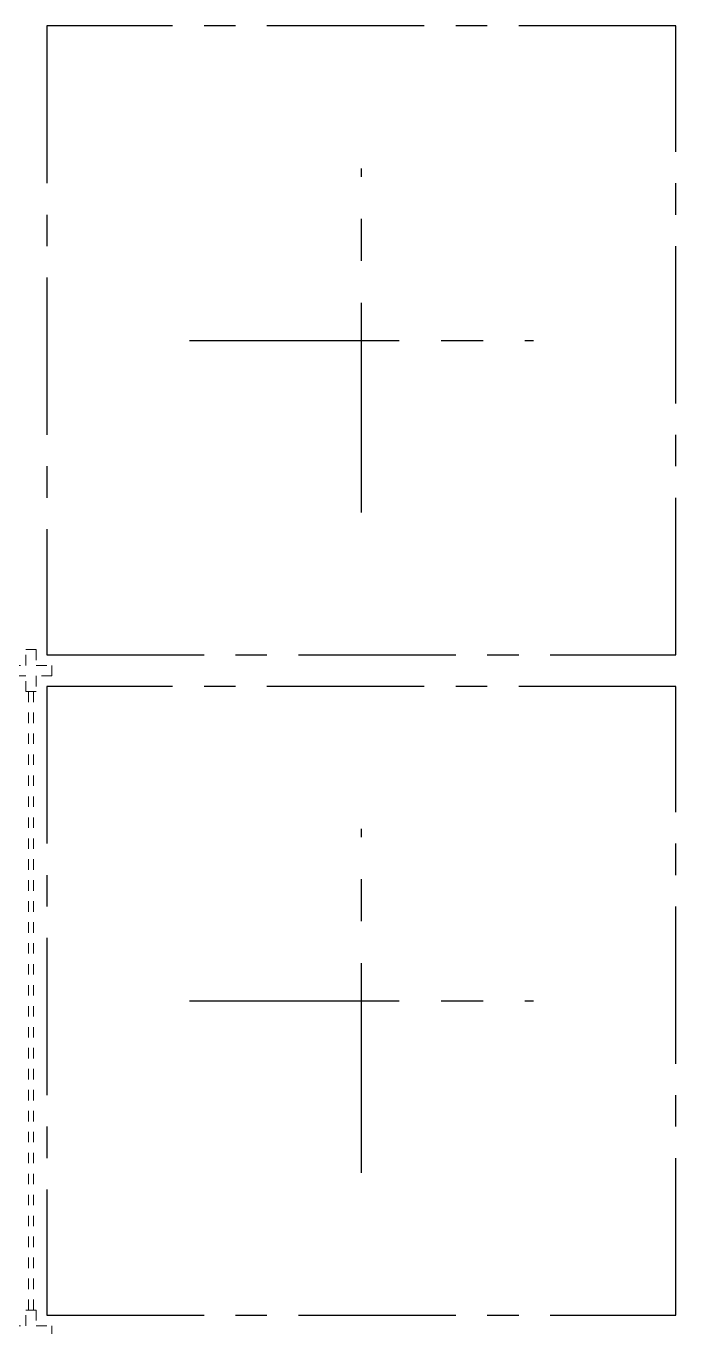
# Model space of a CAD drawing. Header units: millimetres. Extents: x 586 to 984, y 385 to 645.
# Drawn here: x 673.28 to 679.48, y 537.83 to 550.24 of the extents above; entities that cross this region are included whole.
import ezdxf

# ---------------------------------------------------------------- set-up
doc = ezdxf.new("R2010")
doc.units = ezdxf.units.MM
doc.linetypes.add('CENTER', pattern=[2, 1.25, -0.25, 0.25, -0.25])
doc.linetypes.add('HIDDEN', pattern=[0.375, 0.25, -0.125])
for name, color, linetype in [('1D', 4, 'Continuous'), ('center', 1, 'Continuous'), ('PKG', 2, 'Continuous')]:
    doc.layers.add(name, color=color, linetype=linetype)

msp = doc.modelspace()

# ---------------------------------------------------------------- linework, layer by layer
at = {"layer": '1D', "linetype": 'HIDDEN', "lineweight": 0, "ltscale": 0.25, "elevation": -0.0958}
for points in [[(673.5284, 544.0369), (673.3784, 544.0369), (673.3784, 543.8869), (673.2784, 543.8869), (673.2784, 544.0369), (673.1284, 544.0369), (673.1284, 544.1369), (673.2784, 544.1369), (673.2784, 544.2869), (673.3784, 544.2869), (673.3784, 544.1369), (673.5284, 544.1369)], [(673.5284, 537.7369), (673.3784, 537.7369), (673.3784, 537.5869), (673.2784, 537.5869), (673.2784, 537.7369), (673.1284, 537.7369), (673.1284, 537.8369), (673.2784, 537.8369), (673.2784, 537.9869), (673.3784, 537.9869), (673.3784, 537.8369), (673.5284, 537.8369)]]:
    msp.add_lwpolyline(points, close=True, dxfattribs=at)
at = {"layer": '1D', "linetype": 'HIDDEN', "lineweight": 0, "ltscale": 0.3, "elevation": -0.0958}
for points in [[(673.3034, 543.8869), (673.3034, 537.9869)], [(673.3534, 543.8869), (673.3534, 537.9869)]]:
    msp.add_lwpolyline(points, dxfattribs=at)
at = {"layer": 'center', "linetype": 'CENTER', "ltscale": 1.6}
for p, q in [((676.4784, 545.5969, -0.0958), (676.4784, 548.8769, -0.0958)), ((674.8384, 547.2369, -0.0958), (678.1184, 547.2369, -0.0958)), ((676.4784, 539.2969, -0.0958), (676.4784, 542.5769, -0.0958)), ((674.8384, 540.9369, -0.0958), (678.1184, 540.9369, -0.0958))]:
    msp.add_line(p, q, dxfattribs=at)
at = {"layer": 'PKG', "color": 2, "linetype": 'CENTER', "ltscale": 1.2}
for p, q in [((679.4784, 550.2369, -0.0958), (673.4784, 550.2369, -0.0958)), ((673.4784, 550.2369, -0.0958), (673.4784, 544.2369, -0.0958)), ((679.4784, 544.2369, -0.0958), (679.4784, 550.2369, -0.0958)), ((673.4784, 544.2369, -0.0958), (679.4784, 544.2369, -0.0958)), ((679.4784, 543.9369, -0.0958), (673.4784, 543.9369, -0.0958)), ((673.4784, 543.9369, -0.0958), (673.4784, 537.9369, -0.0958)), ((679.4784, 537.9369, -0.0958), (679.4784, 543.9369, -0.0958)), ((673.4784, 537.9369, -0.0958), (679.4784, 537.9369, -0.0958))]:
    msp.add_line(p, q, dxfattribs=at)

doc.saveas('drawing.dxf')
